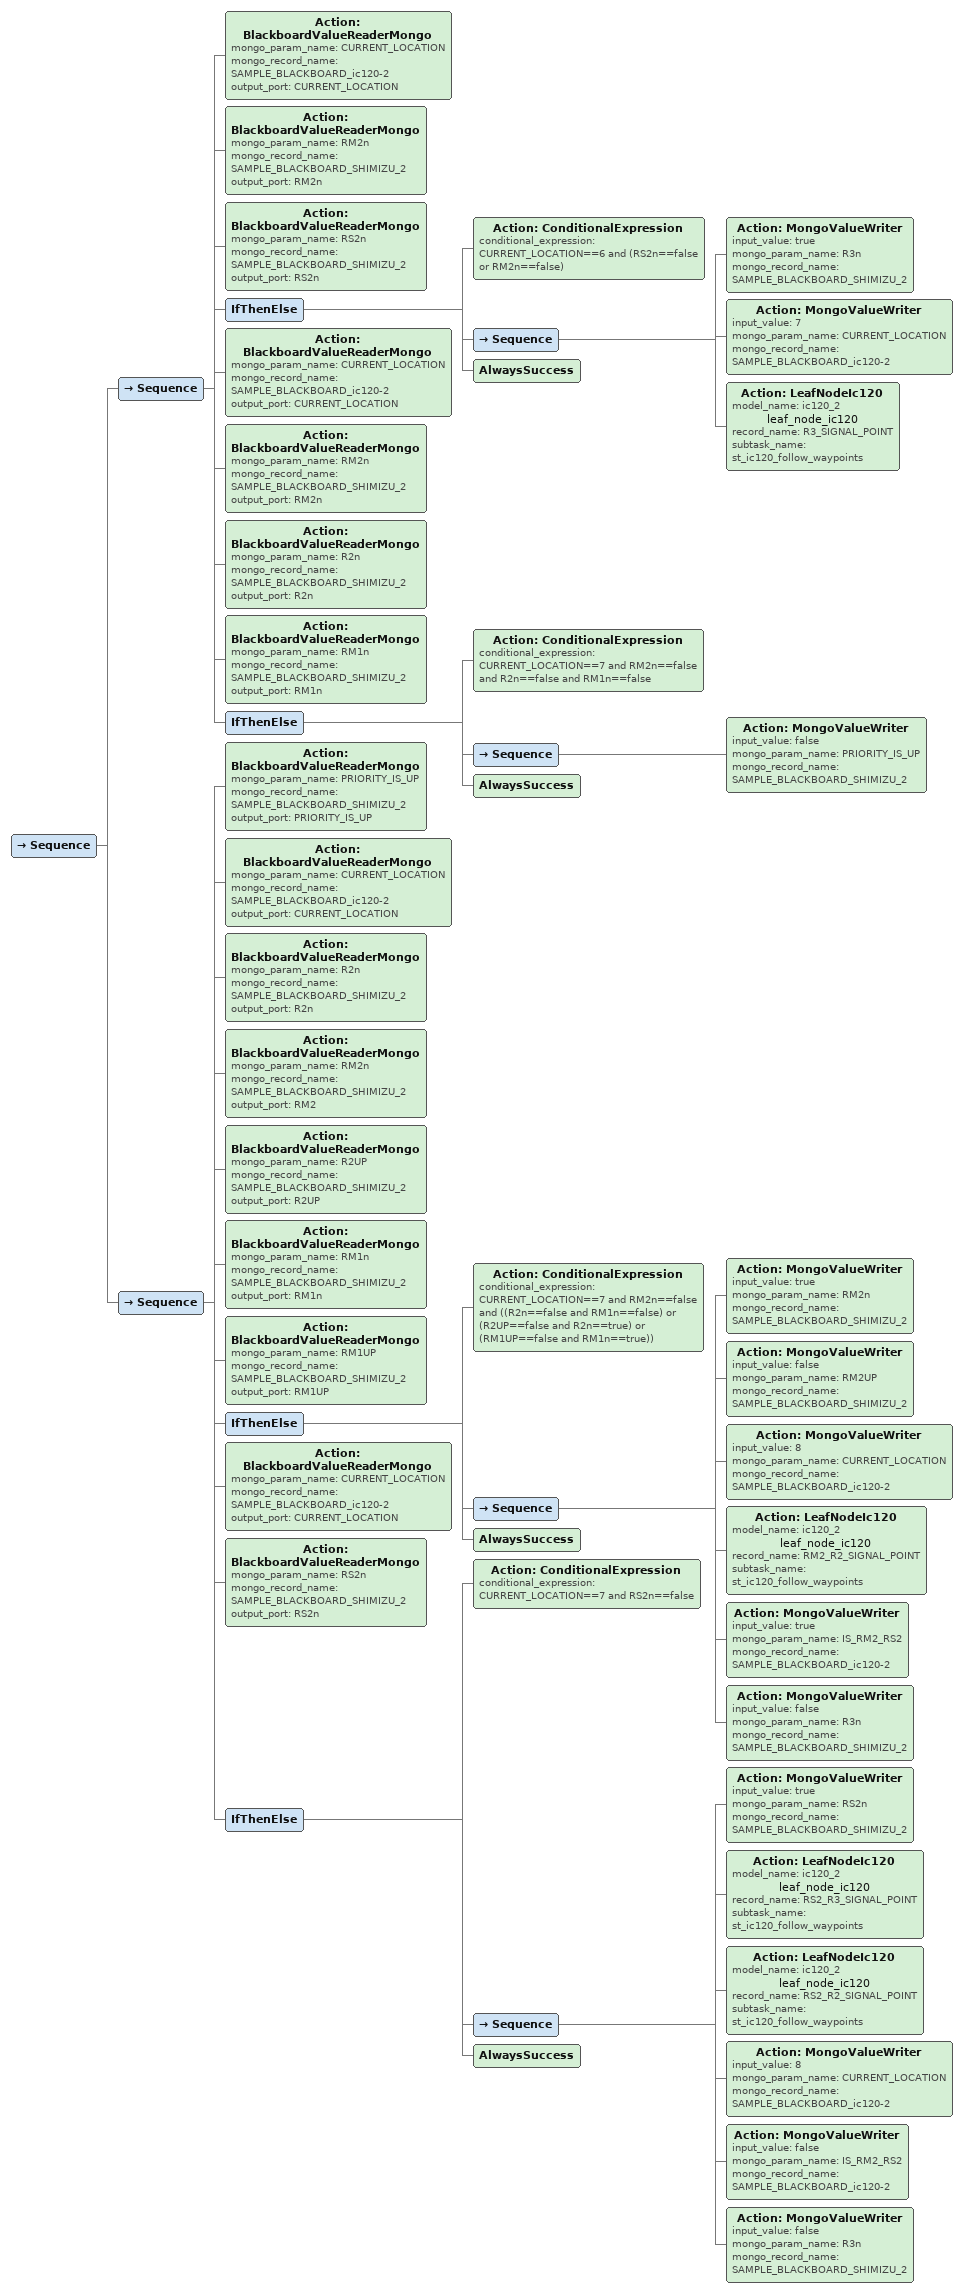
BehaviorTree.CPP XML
<Sequence>
                                        <Sequence>
                                            <Action ID="BlackboardValueReaderMongo" mongo_param_name="CURRENT_LOCATION" mongo_record_name="SAMPLE_BLACKBOARD_ic120-2" output_port="CURRENT_LOCATION"/>
                                            <Action ID="BlackboardValueReaderMongo" mongo_param_name="RM2n" mongo_record_name="SAMPLE_BLACKBOARD_SHIMIZU_2" output_port="RM2n"/>
                                            <Action ID="BlackboardValueReaderMongo" mongo_param_name="RS2n" mongo_record_name="SAMPLE_BLACKBOARD_SHIMIZU_2" output_port="RS2n"/>
                                            <IfThenElse>
                                                <Action ID="ConditionalExpression" conditional_expression="CURRENT_LOCATION==6 and 
(RS2n==false or RM2n==false)
"/>
                                                <Sequence>
                                                    <Action ID="MongoValueWriter" input_value="true" mongo_param_name="R3n" mongo_record_name="SAMPLE_BLACKBOARD_SHIMIZU_2"/>
                                                    <Action ID="MongoValueWriter" input_value="7" mongo_param_name="CURRENT_LOCATION" mongo_record_name="SAMPLE_BLACKBOARD_ic120-2"/>
                                                    <Action ID="LeafNodeIc120" model_name="ic120_2" name="leaf_node_ic120" record_name="R3_SIGNAL_POINT" subtask_name="st_ic120_follow_waypoints"/>
                                                </Sequence>
                                                <AlwaysSuccess/>
                                            </IfThenElse>
                                            <Action ID="BlackboardValueReaderMongo" mongo_param_name="CURRENT_LOCATION" mongo_record_name="SAMPLE_BLACKBOARD_ic120-2" output_port="CURRENT_LOCATION"/>
                                            <Action ID="BlackboardValueReaderMongo" mongo_param_name="RM2n" mongo_record_name="SAMPLE_BLACKBOARD_SHIMIZU_2" output_port="RM2n"/>
                                            <Action ID="BlackboardValueReaderMongo" mongo_param_name="R2n" mongo_record_name="SAMPLE_BLACKBOARD_SHIMIZU_2" output_port="R2n"/>
                                            <Action ID="BlackboardValueReaderMongo" mongo_param_name="RM1n" mongo_record_name="SAMPLE_BLACKBOARD_SHIMIZU_2" output_port="RM1n"/>
                                            <IfThenElse>
                                                <Action ID="ConditionalExpression" conditional_expression="CURRENT_LOCATION==7 and RM2n==false and R2n==false and RM1n==false"/>
                                                <Sequence>
                                                    <Action ID="MongoValueWriter" input_value="false" mongo_param_name="PRIORITY_IS_UP" mongo_record_name="SAMPLE_BLACKBOARD_SHIMIZU_2"/>
                                                </Sequence>
                                                <AlwaysSuccess/>
                                            </IfThenElse>
                                        </Sequence>
                                        <Sequence>
                                            <Action ID="BlackboardValueReaderMongo" mongo_param_name="PRIORITY_IS_UP" mongo_record_name="SAMPLE_BLACKBOARD_SHIMIZU_2" output_port="PRIORITY_IS_UP"/>
                                            <Action ID="BlackboardValueReaderMongo" mongo_param_name="CURRENT_LOCATION" mongo_record_name="SAMPLE_BLACKBOARD_ic120-2" output_port="CURRENT_LOCATION"/>
                                            <Action ID="BlackboardValueReaderMongo" mongo_param_name="R2n" mongo_record_name="SAMPLE_BLACKBOARD_SHIMIZU_2" output_port="R2n"/>
                                            <Action ID="BlackboardValueReaderMongo" mongo_param_name="RM2n" mongo_record_name="SAMPLE_BLACKBOARD_SHIMIZU_2" output_port="RM2"/>
                                            <Action ID="BlackboardValueReaderMongo" mongo_param_name="R2UP" mongo_record_name="SAMPLE_BLACKBOARD_SHIMIZU_2" output_port="R2UP"/>
                                            <Action ID="BlackboardValueReaderMongo" mongo_param_name="RM1n" mongo_record_name="SAMPLE_BLACKBOARD_SHIMIZU_2" output_port="RM1n"/>
                                            <Action ID="BlackboardValueReaderMongo" mongo_param_name="RM1UP" mongo_record_name="SAMPLE_BLACKBOARD_SHIMIZU_2" output_port="RM1UP"/>
                                            <IfThenElse>
                                                <Action ID="ConditionalExpression" conditional_expression="CURRENT_LOCATION==7 and RM2n==false and ((R2n==false and RM1n==false) or (R2UP==false and R2n==true) or (RM1UP==false and RM1n==true))"/>
                                                <Sequence>
                                                    <Action ID="MongoValueWriter" input_value="true" mongo_param_name="RM2n" mongo_record_name="SAMPLE_BLACKBOARD_SHIMIZU_2"/>
                                                    <Action ID="MongoValueWriter" input_value="false" mongo_param_name="RM2UP" mongo_record_name="SAMPLE_BLACKBOARD_SHIMIZU_2"/>
                                                    <Action ID="MongoValueWriter" input_value="8" mongo_param_name="CURRENT_LOCATION" mongo_record_name="SAMPLE_BLACKBOARD_ic120-2"/>
                                                    <Action ID="LeafNodeIc120" model_name="ic120_2" name="leaf_node_ic120" record_name="RM2_R2_SIGNAL_POINT" subtask_name="st_ic120_follow_waypoints"/>
                                                    <Action ID="MongoValueWriter" input_value="true" mongo_param_name="IS_RM2_RS2" mongo_record_name="SAMPLE_BLACKBOARD_ic120-2"/>
                                                    <Action ID="MongoValueWriter" input_value="false" mongo_param_name="R3n" mongo_record_name="SAMPLE_BLACKBOARD_SHIMIZU_2"/>
                                                </Sequence>
                                                <AlwaysSuccess/>
                                            </IfThenElse>
                                            <Action ID="BlackboardValueReaderMongo" mongo_param_name="CURRENT_LOCATION" mongo_record_name="SAMPLE_BLACKBOARD_ic120-2" output_port="CURRENT_LOCATION"/>
                                            <Action ID="BlackboardValueReaderMongo" mongo_param_name="RS2n" mongo_record_name="SAMPLE_BLACKBOARD_SHIMIZU_2" output_port="RS2n"/>
                                            <IfThenElse>
                                                <Action ID="ConditionalExpression" conditional_expression="CURRENT_LOCATION==7 and RS2n==false"/>
                                                <Sequence>
                                                    <Action ID="MongoValueWriter" input_value="true" mongo_param_name="RS2n" mongo_record_name="SAMPLE_BLACKBOARD_SHIMIZU_2"/>
                                                    <Action ID="LeafNodeIc120" model_name="ic120_2" name="leaf_node_ic120" record_name="RS2_R3_SIGNAL_POINT" subtask_name="st_ic120_follow_waypoints"/>
                                                    <Action ID="LeafNodeIc120" model_name="ic120_2" name="leaf_node_ic120" record_name="RS2_R2_SIGNAL_POINT" subtask_name="st_ic120_follow_waypoints"/>
                                                    <Action ID="MongoValueWriter" input_value="8" mongo_param_name="CURRENT_LOCATION" mongo_record_name="SAMPLE_BLACKBOARD_ic120-2"/>
                                                    <Action ID="MongoValueWriter" input_value="false" mongo_param_name="IS_RM2_RS2" mongo_record_name="SAMPLE_BLACKBOARD_ic120-2"/>
                                                    <Action ID="MongoValueWriter" input_value="false" mongo_param_name="R3n" mongo_record_name="SAMPLE_BLACKBOARD_SHIMIZU_2"/>
                                                </Sequence>
                                                <AlwaysSuccess/>
                                            </IfThenElse>
                                        </Sequence>
                                    </Sequence>
